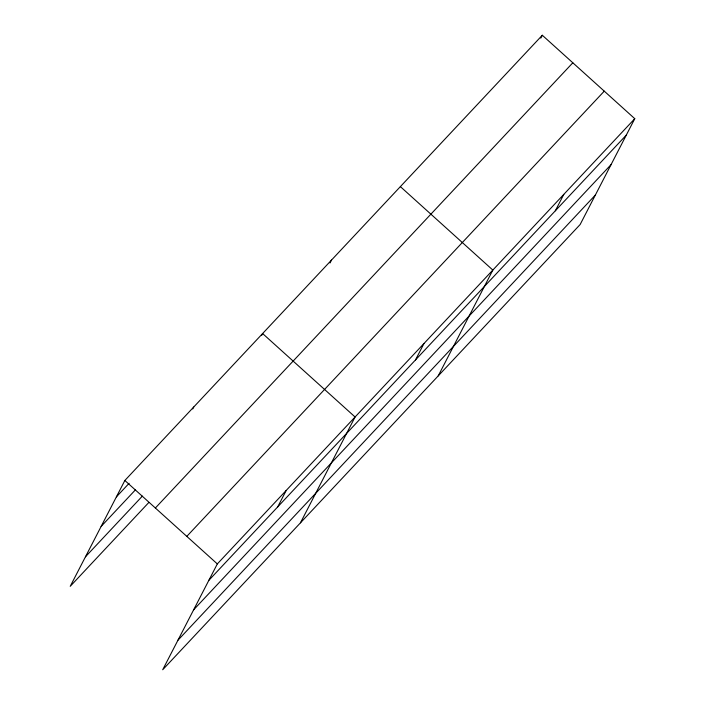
<?xml version="1.0" encoding="UTF-8"?>
<svg xmlns="http://www.w3.org/2000/svg" width="705" height="705" viewBox="0 0 705 705"><rect width="100%" height="100%" fill="white"/><g stroke="black" fill="none" stroke-linecap="round" stroke-linejoin="round"><path stroke-width="1.06" d="M634.773 118.687L217.325 563.912L162.696 669.75L580.144 224.525L634.773 118.687L542.304 35.25L124.856 480.475L70.227 586.313L148.834 502.471M192.738 408.944L193.734 407.005M261.617 335.483L262.613 333.544L355.082 416.99L300.453 522.828M329.993 262.991L331.491 260.083M277.717 506.886L286.204 490.451M540.805 38.149L542.304 35.25M415.474 359.964L423.961 343.529M438.21 375.906L492.839 270.068L400.369 186.622M555.32 210.813L563.806 194.377M116.369 496.91L129.094 483.33M101.141 526.415L135.58 489.684M85.455 556.809L142.357 496.126M155.373 508.005L572.821 62.789M186.807 536.373L604.255 91.156M208.839 580.347L626.287 135.122M193.611 609.851L611.059 164.626M177.924 640.246L595.373 195.029M124.856 480.475L217.325 563.912"/></g></svg>
